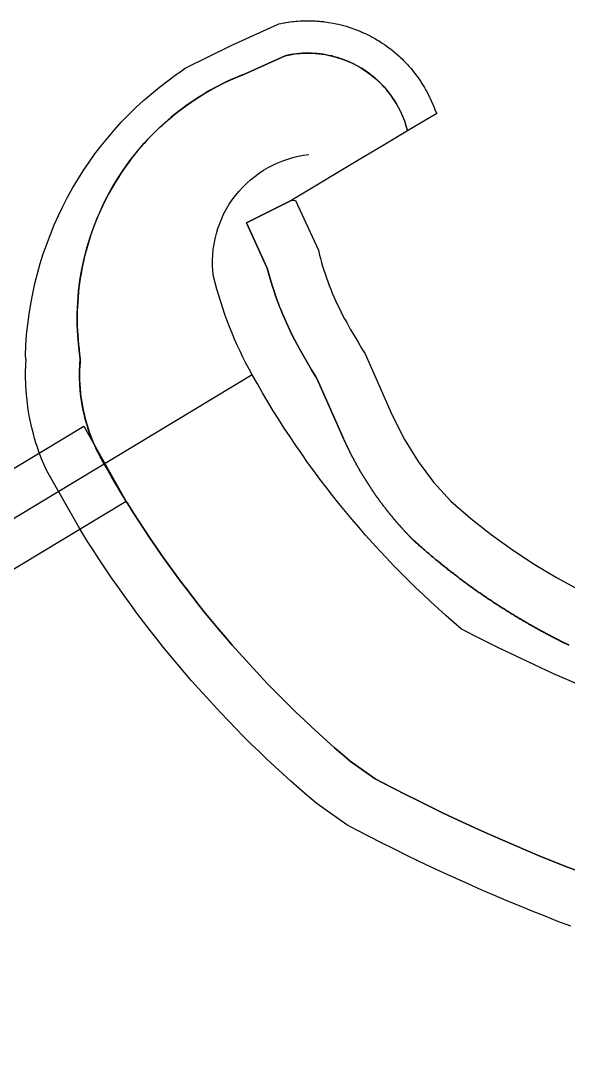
# Model space of a CAD drawing. Header units: inches. Extents: x 87993 to 113012, y 435073 to 454214.
# Drawn here: x 100528.6 to 100579.3, y 443979 to 444075.1 of the extents above; entities that cross this region are included whole.
import ezdxf

# ---------------------------------------------------------------- set-up
doc = ezdxf.new("R2010")
doc.units = ezdxf.units.IN
doc.header["$MEASUREMENT"] = 0
for name, color, linetype, true_color in [('As_waterkering_PLSA', 7, 'Continuous', 0x58e833), ('Beschermingszone_PLSA', 7, 'Continuous', 0xa8e862), ('Kernzone_PLSA', 7, 'Continuous', 0x4ce81c)]:
    doc.layers.add(name, color=color, linetype=linetype, true_color=true_color)

msp = doc.modelspace()

# ---------------------------------------------------------------- linework, layer by layer
at = {"layer": 'As_waterkering_PLSA'}
for points in [[(100550.017, 444042.362, -0.066889), (100546.427, 444051.485, -0.421456), (100555.264, 444062.756)], [(100626.499, 444001.428, -0.092712), (100569.416, 444018.835, -0.090787), (100550.017, 444042.362)]]:
    msp.add_lwpolyline(points, format="xyb", dxfattribs=at)
msp.add_lwpolyline([(100550.017, 444042.362), (100485.031, 444003.201), (100272.094, 443882.551), (100214.52, 443849.955), (100022.742, 443741.531)], dxfattribs=at)
at = {"layer": 'Beschermingszone_PLSA'}
msp.add_lwpolyline([(100579.529, 443991.325), (100578.335, 443991.782), (100577.144, 443992.248), (100575.956, 443992.722), (100574.772, 443993.205), (100573.59, 443993.695), (100572.413, 443994.194), (100571.238, 443994.701), (100570.068, 443995.216), (100568.901, 443995.74), (100567.738, 443996.271), (100566.578, 443996.811), (100565.422, 443997.358), (100564.27, 443997.914), (100563.122, 443998.478), (100561.978, 443999.049), (100560.839, 443999.629), (100559.716, 444000.209), (100558.771, 444000.726), (100556.025, 444002.656), (100555.117, 444003.429), (100554.357, 444004.088), (100553.602, 444004.755), (100552.854, 444005.429), (100552.113, 444006.111), (100551.378, 444006.799), (100550.649, 444007.494), (100549.928, 444008.197), (100549.212, 444008.906), (100548.504, 444009.622), (100547.803, 444010.344), (100547.109, 444011.073), (100546.421, 444011.809), (100545.741, 444012.552), (100545.067, 444013.3), (100544.401, 444014.055), (100543.742, 444014.817), (100543.087, 444015.588), (100542.446, 444016.359), (100541.809, 444017.139), (100541.18, 444017.924), (100540.558, 444018.716), (100539.943, 444019.514), (100539.337, 444020.318), (100538.738, 444021.127), (100538.147, 444021.942), (100537.563, 444022.763), (100536.987, 444023.589), (100536.42, 444024.421), (100535.86, 444025.258), (100535.308, 444026.101), (100534.764, 444026.948), (100534.234, 444027.792), (100534.038, 444028.108), (100531.118, 444033.281), (100530.906, 444033.657, -0.041048), (100529.741, 444036.895, -0.054688), (100529.039, 444041.421), (100529.034, 444041.528), (100529.03, 444041.626), (100529.029, 444041.667), (100529.02, 444042.002), (100529.02, 444042.014), (100529.019, 444042.089), (100529.019, 444042.12), (100529.018, 444042.266), (100529.017, 444042.469), (100529.018, 444042.568), (100529.025, 444042.915), (100529.028, 444043.023), (100529.041, 444043.37), (100529.047, 444043.478), (100529.06, 444043.696), (100529.004, 444044.142, -0.236391), (100542.969, 444070.167, -0.008847), (100543.935, 444070.822), (100543.94, 444070.81), (100548.05, 444072.84), (100552.406, 444074.827), (100552.492, 444074.852), (100552.677, 444074.891), (100552.789, 444074.913), (100553.046, 444074.961), (100553.142, 444074.977), (100553.385, 444075.014), (100553.498, 444075.03), (100553.741, 444075.06), (100553.855, 444075.073), (100554.097, 444075.096), (100554.212, 444075.106), (100554.456, 444075.122), (100554.571, 444075.128), (100554.814, 444075.137), (100554.929, 444075.14), (100555.19, 444075.143), (100555.533, 444075.137), (100555.648, 444075.134), (100555.891, 444075.122), (100556.005, 444075.115), (100556.249, 444075.096), (100556.363, 444075.086), (100556.606, 444075.06), (100556.72, 444075.047), (100556.962, 444075.014), (100557.075, 444074.997), (100557.339, 444074.954), (100557.67, 444074.891), (100557.782, 444074.868), (100558.021, 444074.815), (100558.132, 444074.788), (100558.369, 444074.728), (100558.48, 444074.698), (100558.714, 444074.631), (100558.825, 444074.598), (100559.058, 444074.525), (100559.164, 444074.49), (100559.476, 444074.38), (100559.734, 444074.282), (100559.84, 444074.24), (100560.066, 444074.147), (100560.171, 444074.102), (100560.394, 444074.002), (100560.498, 444073.954), (100560.719, 444073.848), (100560.821, 444073.796), (100561.038, 444073.685), (100561.136, 444073.631), (100561.43, 444073.467), (100561.663, 444073.33), (100561.76, 444073.27), (100561.967, 444073.139), (100562.063, 444073.077), (100562.266, 444072.94), (100562.36, 444072.875), (100562.558, 444072.733), (100562.651, 444072.665), (100562.846, 444072.517), (100562.934, 444072.448), (100563.2, 444072.232), (100563.4, 444072.061), (100563.486, 444071.985), (100563.667, 444071.821), (100563.751, 444071.743), (100563.928, 444071.574), (100564.009, 444071.493), (100564.181, 444071.319), (100564.26, 444071.236), (100564.427, 444071.057), (100564.503, 444070.973), (100564.665, 444070.788), (100564.73, 444070.713), (100564.895, 444070.513), (100564.966, 444070.424), (100565.117, 444070.231), (100565.187, 444070.14), (100565.331, 444069.943), (100565.398, 444069.85), (100565.537, 444069.649), (100565.601, 444069.554), (100565.734, 444069.349), (100565.795, 444069.253), (100565.923, 444069.043), (100565.977, 444068.952), (100566.102, 444068.733), (100566.158, 444068.633), (100566.273, 444068.417), (100566.326, 444068.315), (100566.435, 444068.097), (100566.484, 444067.993), (100566.587, 444067.771), (100566.634, 444067.667), (100566.73, 444067.442), (100566.774, 444067.336), (100566.862, 444067.113), (100566.94, 444066.904), (100567.12, 444066.571), (100564.406, 444064.952), (100564.336, 444065.215), (100564.258, 444065.477), (100564.172, 444065.736), (100564.079, 444065.993), (100563.979, 444066.247), (100563.871, 444066.498), (100563.756, 444066.745), (100563.634, 444066.99), (100563.506, 444067.231), (100563.37, 444067.468), (100563.228, 444067.701), (100563.079, 444067.929), (100562.923, 444068.154), (100562.762, 444068.374), (100562.593, 444068.589), (100562.419, 444068.799), (100562.239, 444069.004), (100562.053, 444069.204), (100561.862, 444069.399), (100561.665, 444069.588), (100561.462, 444069.771), (100561.255, 444069.948), (100561.042, 444070.119), (100560.825, 444070.285), (100560.603, 444070.444), (100560.376, 444070.596), (100560.145, 444070.742), (100559.911, 444070.881), (100559.672, 444071.013), (100559.429, 444071.139), (100559.183, 444071.257), (100558.934, 444071.369), (100558.682, 444071.473), (100558.427, 444071.57), (100558.169, 444071.659), (100557.908, 444071.742), (100557.646, 444071.816), (100557.381, 444071.883), (100557.115, 444071.943), (100556.846, 444071.995), (100556.577, 444072.039), (100556.306, 444072.075), (100556.035, 444072.104), (100555.763, 444072.125), (100555.49, 444072.138), (100555.217, 444072.143), (100554.944, 444072.14), (100554.671, 444072.13), (100554.399, 444072.111), (100554.127, 444072.085), (100553.856, 444072.051), (100553.586, 444072.01), (100553.318, 444071.96), (100553.051, 444071.903), (100549.287, 444070.207), (100548.879, 444070.045), (100548.475, 444069.875), (100548.074, 444069.698), (100547.676, 444069.514), (100547.282, 444069.323), (100546.891, 444069.125), (100546.504, 444068.92), (100546.12, 444068.708), (100545.74, 444068.489), (100545.365, 444068.263), (100544.994, 444068.03), (100544.626, 444067.791), (100544.264, 444067.545), (100543.905, 444067.292), (100543.552, 444067.034), (100543.203, 444066.768), (100542.859, 444066.497), (100542.519, 444066.219), (100542.185, 444065.935), (100541.856, 444065.646), (100541.533, 444065.35), (100541.215, 444065.049), (100540.902, 444064.742), (100540.595, 444064.429), (100540.293, 444064.111), (100539.998, 444063.787), (100539.708, 444063.458), (100539.425, 444063.124), (100539.147, 444062.785), (100538.876, 444062.441), (100538.61, 444062.092), (100538.352, 444061.738), (100538.099, 444061.38), (100537.853, 444061.017), (100537.614, 444060.65), (100537.381, 444060.278), (100537.155, 444059.903), (100536.936, 444059.523), (100536.724, 444059.139), (100536.519, 444058.752), (100536.321, 444058.361), (100536.13, 444057.967), (100535.946, 444057.569), (100535.769, 444057.168), (100535.6, 444056.764), (100535.438, 444056.356), (100535.283, 444055.946), (100535.136, 444055.533), (100534.996, 444055.118), (100534.864, 444054.7), (100534.739, 444054.28), (100534.622, 444053.858), (100534.513, 444053.433), (100534.411, 444053.007), (100534.317, 444052.579), (100534.231, 444052.149), (100534.153, 444051.718), (100534.082, 444051.285), (100534.019, 444050.851), (100533.964, 444050.417), (100533.917, 444049.981), (100533.878, 444049.544), (100533.847, 444049.107), (100533.823, 444048.67), (100533.808, 444048.231), (100533.8, 444047.793), (100533.8, 444047.355), (100533.809, 444046.917), (100533.825, 444046.479), (100533.849, 444046.041), (100533.881, 444045.604), (100533.921, 444045.168), (100533.968, 444044.732), (100534.024, 444044.297), (100534.088, 444043.863), (100534.059, 444043.518), (100534.038, 444043.171), (100534.024, 444042.825), (100534.018, 444042.537), (100534.018, 444042.493), (100534.017, 444042.463), (100534.019, 444042.14), (100534.019, 444042.121), (100534.026, 444041.82, 0.025933), (100534.168, 444040.168, 0.065862), (100535.284, 444036.122), (100535.374, 444035.913), (100536.374, 444034.141), (100538.341, 444030.656), (100538.475, 444030.44), (100538.986, 444029.628), (100539.504, 444028.82), (100540.029, 444028.018), (100540.562, 444027.22), (100541.103, 444026.428), (100541.652, 444025.641), (100542.208, 444024.859), (100542.771, 444024.083), (100543.342, 444023.312), (100543.92, 444022.546), (100544.505, 444021.786), (100545.098, 444021.031), (100545.697, 444020.282), (100546.304, 444019.539), (100546.915, 444018.806), (100547.539, 444018.071), (100548.166, 444017.345), (100548.801, 444016.626), (100549.442, 444015.913), (100550.091, 444015.205), (100550.746, 444014.504), (100551.407, 444013.81), (100552.076, 444013.121), (100552.75, 444012.439), (100553.431, 444011.764), (100554.119, 444011.095), (100554.813, 444010.433), (100555.513, 444009.777), (100556.22, 444009.128), (100556.932, 444008.485), (100557.651, 444007.85), (100558.376, 444007.221), (100559.09, 444006.614), (100561.416, 444004.979), (100562.065, 444004.624), (100563.12, 444004.078), (100564.229, 444003.514), (100565.342, 444002.958), (100566.459, 444002.41), (100567.579, 444001.869), (100568.703, 444001.337), (100569.831, 444000.812), (100570.963, 444000.295), (100572.098, 443999.786), (100573.237, 443999.284), (100574.379, 443998.791), (100575.524, 443998.306), (100576.673, 443997.829), (100577.826, 443997.36), (100578.981, 443996.898), (100580.14, 443996.446)], format="xyb", dxfattribs=at)
msp.add_lwpolyline([(100579.337, 444017.36), (100579.242, 444017.406), (100579.148, 444017.452), (100579.054, 444017.498), (100578.96, 444017.544), (100578.865, 444017.591), (100578.771, 444017.637), (100578.677, 444017.684), (100578.584, 444017.731), (100578.49, 444017.778), (100578.396, 444017.825), (100578.303, 444017.873), (100578.209, 444017.921), (100578.116, 444017.968), (100578.022, 444018.016), (100577.929, 444018.064), (100577.836, 444018.113), (100577.743, 444018.161), (100577.65, 444018.21), (100577.557, 444018.258), (100577.464, 444018.307), (100577.371, 444018.356), (100577.278, 444018.405), (100577.186, 444018.455), (100577.093, 444018.504), (100577.001, 444018.554), (100576.908, 444018.604), (100576.816, 444018.654), (100576.724, 444018.704), (100576.632, 444018.754), (100576.54, 444018.805), (100576.448, 444018.855), (100576.356, 444018.906), (100576.264, 444018.957), (100576.172, 444019.008), (100576.081, 444019.059), (100575.989, 444019.111), (100575.898, 444019.162), (100575.807, 444019.214), (100575.715, 444019.266), (100575.624, 444019.318), (100575.533, 444019.37), (100575.442, 444019.423), (100575.351, 444019.475), (100575.261, 444019.528), (100575.17, 444019.581), (100575.079, 444019.634), (100574.989, 444019.687), (100574.898, 444019.74), (100574.808, 444019.794), (100574.718, 444019.847), (100574.628, 444019.901), (100574.538, 444019.955), (100574.448, 444020.009), (100574.358, 444020.063), (100574.268, 444020.117), (100574.178, 444020.172), (100574.089, 444020.227), (100573.999, 444020.282), (100573.91, 444020.337), (100573.821, 444020.392), (100573.731, 444020.447), (100573.642, 444020.502), (100573.553, 444020.558), (100573.464, 444020.614), (100573.376, 444020.67), (100573.287, 444020.726), (100573.198, 444020.782), (100573.11, 444020.838), (100573.021, 444020.895), (100572.933, 444020.952), (100572.845, 444021.008), (100572.757, 444021.065), (100572.669, 444021.122), (100572.581, 444021.18), (100572.493, 444021.237), (100572.405, 444021.295), (100572.317, 444021.352), (100572.23, 444021.41), (100572.142, 444021.468), (100572.055, 444021.527), (100571.968, 444021.585), (100571.881, 444021.643), (100571.794, 444021.702), (100571.707, 444021.761), (100571.62, 444021.82), (100571.533, 444021.879), (100571.446, 444021.938), (100571.36, 444021.997), (100571.273, 444022.057), (100571.187, 444022.117), (100571.101, 444022.176), (100571.015, 444022.236), (100570.929, 444022.297), (100570.843, 444022.357), (100570.757, 444022.417), (100570.671, 444022.478), (100570.586, 444022.538), (100570.5, 444022.599), (100570.415, 444022.66), (100570.329, 444022.721), (100570.244, 444022.783), (100570.159, 444022.844), (100570.074, 444022.906), (100569.989, 444022.968), (100569.904, 444023.029), (100569.82, 444023.091), (100569.735, 444023.154), (100569.651, 444023.216), (100569.566, 444023.278), (100569.482, 444023.341), (100569.398, 444023.404), (100569.314, 444023.467), (100569.23, 444023.53), (100569.146, 444023.593), (100569.063, 444023.656), (100568.979, 444023.72), (100568.896, 444023.783), (100568.812, 444023.847), (100568.729, 444023.911), (100568.646, 444023.975), (100568.563, 444024.039), (100568.48, 444024.103), (100568.397, 444024.168), (100568.314, 444024.233), (100568.232, 444024.297), (100568.149, 444024.362), (100568.067, 444024.427), (100567.985, 444024.492), (100567.902, 444024.558), (100567.82, 444024.623), (100567.739, 444024.689), (100567.657, 444024.754), (100567.575, 444024.82), (100567.493, 444024.886), (100567.412, 444024.953), (100567.331, 444025.019), (100567.249, 444025.085), (100567.168, 444025.152), (100567.087, 444025.219), (100567.006, 444025.285), (100566.926, 444025.352), (100566.845, 444025.42), (100566.764, 444025.487), (100566.684, 444025.554), (100566.604, 444025.622), (100566.523, 444025.69), (100566.443, 444025.757), (100566.363, 444025.825), (100566.283, 444025.893), (100566.204, 444025.962), (100566.124, 444026.03), (100566.045, 444026.099), (100565.965, 444026.167), (100565.886, 444026.236), (100565.807, 444026.305), (100565.728, 444026.374), (100565.649, 444026.443), (100565.57, 444026.512), (100565.491, 444026.582), (100565.413, 444026.652), (100565.334, 444026.721), (100565.256, 444026.791), (100565.178, 444026.861), (100565.1, 444026.931), (100565.1, 444026.931), (100565.099, 444026.932), (100565.098, 444026.933), (100565.096, 444026.934), (100565.095, 444026.935), (100565.094, 444026.936), (100565.093, 444026.937), (100565.092, 444026.938), (100565.091, 444026.939), (100565.09, 444026.94), (100565.089, 444026.941), (100565.088, 444026.942), (100565.087, 444026.943), (100565.085, 444026.944), (100565.084, 444026.945), (100565.083, 444026.946), (100565.082, 444026.947), (100565.081, 444026.948), (100565.08, 444026.949), (100565.079, 444026.95), (100565.078, 444026.951), (100565.077, 444026.952), (100565.076, 444026.953), (100565.074, 444026.954), (100565.073, 444026.955), (100565.072, 444026.956), (100565.071, 444026.957), (100565.07, 444026.958), (100565.069, 444026.959), (100565.068, 444026.96), (100565.067, 444026.961), (100565.066, 444026.962), (100565.065, 444026.963), (100565.063, 444026.964), (100565.062, 444026.965), (100565.061, 444026.966), (100565.06, 444026.967), (100565.059, 444026.968), (100565.058, 444026.969), (100565.057, 444026.97), (100565.056, 444026.971), (100565.055, 444026.972), (100565.054, 444026.973), (100565.052, 444026.974), (100565.051, 444026.975), (100565.05, 444026.976), (100565.049, 444026.977), (100565.048, 444026.978), (100565.047, 444026.979), (100565.046, 444026.98), (100565.045, 444026.981), (100565.044, 444026.982), (100565.043, 444026.983), (100565.041, 444026.984), (100565.04, 444026.985), (100565.039, 444026.986), (100565.038, 444026.987), (100565.037, 444026.988), (100565.036, 444026.989), (100565.035, 444026.99), (100565.034, 444026.991), (100565.033, 444026.992), (100565.032, 444026.993), (100565.03, 444026.994), (100565.029, 444026.995), (100565.028, 444026.996), (100565.027, 444026.997), (100565.026, 444026.998), (100565.025, 444026.999), (100565.024, 444027), (100565.023, 444027.001), (100565.022, 444027.002), (100565.021, 444027.003), (100565.019, 444027.004), (100565.018, 444027.005), (100565.017, 444027.006), (100565.016, 444027.007), (100565.015, 444027.008), (100565.014, 444027.009), (100565.013, 444027.01), (100565.012, 444027.011), (100565.011, 444027.012), (100565.01, 444027.013), (100565.008, 444027.014), (100565.007, 444027.015), (100565.006, 444027.016), (100565.005, 444027.017), (100565.004, 444027.018), (100565.003, 444027.019), (100565.002, 444027.02), (100565.001, 444027.021), (100565, 444027.022), (100564.999, 444027.023), (100564.997, 444027.024), (100564.996, 444027.025), (100564.995, 444027.026), (100564.994, 444027.027), (100564.993, 444027.028), (100564.992, 444027.029), (100564.991, 444027.03), (100564.99, 444027.031), (100564.989, 444027.032), (100564.988, 444027.033), (100564.986, 444027.033), (100564.985, 444027.034), (100564.984, 444027.035), (100564.983, 444027.036), (100564.982, 444027.037), (100564.981, 444027.038), (100564.98, 444027.039), (100564.979, 444027.04), (100564.978, 444027.041), (100564.977, 444027.042), (100564.975, 444027.043), (100564.974, 444027.044), (100564.973, 444027.045), (100564.972, 444027.046), (100564.971, 444027.047), (100564.97, 444027.048), (100564.969, 444027.049), (100564.968, 444027.05), (100564.967, 444027.051), (100564.966, 444027.052), (100564.965, 444027.053), (100564.963, 444027.054), (100564.962, 444027.055), (100564.961, 444027.056), (100564.96, 444027.057), (100564.959, 444027.058), (100564.958, 444027.059), (100564.957, 444027.06), (100564.956, 444027.061), (100564.955, 444027.062), (100564.954, 444027.063), (100564.952, 444027.064), (100564.951, 444027.065), (100564.95, 444027.066), (100564.949, 444027.067), (100564.948, 444027.068), (100564.947, 444027.069), (100564.946, 444027.07), (100564.945, 444027.071), (100564.944, 444027.072), (100564.943, 444027.073), (100564.941, 444027.074), (100564.94, 444027.075), (100564.939, 444027.076), (100564.938, 444027.077), (100564.937, 444027.078), (100564.936, 444027.079), (100564.935, 444027.08), (100564.934, 444027.081), (100564.933, 444027.082), (100564.932, 444027.083), (100564.93, 444027.084), (100564.929, 444027.085), (100564.928, 444027.086), (100564.927, 444027.087), (100564.926, 444027.088), (100564.925, 444027.089), (100564.924, 444027.09), (100564.923, 444027.091), (100564.922, 444027.092), (100564.921, 444027.093), (100564.92, 444027.094), (100564.918, 444027.095), (100564.917, 444027.096), (100564.916, 444027.097), (100564.915, 444027.098), (100564.914, 444027.099), (100564.913, 444027.1), (100564.912, 444027.101), (100564.911, 444027.102), (100564.91, 444027.103), (100564.909, 444027.104), (100564.907, 444027.105), (100564.906, 444027.106), (100564.905, 444027.107), (100564.904, 444027.108), (100564.903, 444027.109), (100564.902, 444027.11), (100564.901, 444027.111), (100564.9, 444027.112), (100564.899, 444027.113), (100564.898, 444027.114), (100564.896, 444027.115), (100564.895, 444027.116), (100564.894, 444027.117), (100564.893, 444027.118), (100564.892, 444027.119), (100564.891, 444027.12), (100564.89, 444027.121), (100564.889, 444027.122), (100564.888, 444027.123), (100564.887, 444027.124), (100564.886, 444027.125), (100564.884, 444027.126), (100564.883, 444027.127), (100564.882, 444027.128), (100564.881, 444027.129), (100564.88, 444027.13), (100564.88, 444027.13), (100564.84, 444027.171), (100564.8, 444027.211), (100564.76, 444027.252), (100564.72, 444027.293), (100564.68, 444027.333), (100564.64, 444027.374), (100564.6, 444027.415), (100564.561, 444027.456), (100564.521, 444027.497), (100564.482, 444027.539), (100564.442, 444027.58), (100564.403, 444027.621), (100564.364, 444027.662), (100564.324, 444027.704), (100564.285, 444027.745), (100564.246, 444027.787), (100564.207, 444027.829), (100564.168, 444027.871), (100564.13, 444027.912), (100564.091, 444027.954), (100564.052, 444027.996), (100564.013, 444028.038), (100563.975, 444028.08), (100563.937, 444028.122), (100563.898, 444028.165), (100563.86, 444028.207), (100563.822, 444028.249), (100563.783, 444028.292), (100563.745, 444028.334), (100563.707, 444028.377), (100563.67, 444028.42), (100563.632, 444028.462), (100563.594, 444028.505), (100563.556, 444028.548), (100563.519, 444028.591), (100563.481, 444028.634), (100563.444, 444028.677), (100563.406, 444028.72), (100563.369, 444028.763), (100563.332, 444028.806), (100563.295, 444028.85), (100563.258, 444028.893), (100563.221, 444028.937), (100563.184, 444028.98), (100563.147, 444029.024), (100563.11, 444029.067), (100563.073, 444029.111), (100563.037, 444029.155), (100563, 444029.199), (100562.964, 444029.243), (100562.928, 444029.287), (100562.891, 444029.331), (100562.855, 444029.375), (100562.819, 444029.419), (100562.783, 444029.463), (100562.747, 444029.507), (100562.711, 444029.552), (100562.675, 444029.596), (100562.64, 444029.641), (100562.604, 444029.685), (100562.569, 444029.73), (100562.533, 444029.775), (100562.498, 444029.819), (100562.462, 444029.864), (100562.427, 444029.909), (100562.392, 444029.954), (100562.357, 444029.999), (100562.322, 444030.044), (100562.287, 444030.089), (100562.252, 444030.135), (100562.218, 444030.18), (100562.183, 444030.225), (100562.148, 444030.271), (100562.114, 444030.316), (100562.079, 444030.362), (100562.045, 444030.407), (100562.011, 444030.453), (100561.977, 444030.499), (100561.943, 444030.544), (100561.909, 444030.59), (100561.875, 444030.636), (100561.841, 444030.682), (100561.807, 444030.728), (100561.773, 444030.774), (100561.74, 444030.82), (100561.706, 444030.866), (100561.673, 444030.913), (100561.64, 444030.959), (100561.606, 444031.005), (100561.573, 444031.052), (100561.54, 444031.098), (100561.507, 444031.145), (100561.474, 444031.191), (100561.441, 444031.238), (100561.409, 444031.285), (100561.376, 444031.332), (100561.343, 444031.378), (100561.311, 444031.425), (100561.279, 444031.472), (100561.246, 444031.519), (100561.214, 444031.566), (100561.182, 444031.614), (100561.15, 444031.661), (100561.118, 444031.708), (100561.086, 444031.755), (100561.054, 444031.803), (100561.022, 444031.85), (100560.991, 444031.898), (100560.959, 444031.945), (100560.928, 444031.993), (100560.896, 444032.04), (100560.865, 444032.088), (100560.834, 444032.136), (100560.803, 444032.184), (100560.772, 444032.232), (100560.741, 444032.28), (100560.71, 444032.328), (100560.679, 444032.376), (100560.648, 444032.424), (100560.618, 444032.472), (100560.587, 444032.52), (100560.557, 444032.568), (100560.527, 444032.617), (100560.496, 444032.665), (100560.466, 444032.714), (100560.436, 444032.762), (100560.406, 444032.811), (100560.376, 444032.859), (100560.346, 444032.908), (100560.317, 444032.957), (100560.287, 444033.005), (100560.258, 444033.054), (100560.228, 444033.103), (100560.199, 444033.152), (100560.169, 444033.201), (100560.14, 444033.25), (100560.111, 444033.299), (100560.082, 444033.348), (100560.053, 444033.397), (100560.024, 444033.447), (100559.996, 444033.496), (100559.967, 444033.545), (100559.938, 444033.595), (100559.91, 444033.644), (100559.881, 444033.693), (100559.853, 444033.743), (100559.825, 444033.793), (100559.797, 444033.842), (100559.769, 444033.892), (100559.741, 444033.942), (100559.713, 444033.992), (100559.685, 444034.041), (100559.658, 444034.091), (100559.63, 444034.141), (100559.602, 444034.191), (100559.575, 444034.241), (100559.548, 444034.291), (100559.521, 444034.342), (100559.493, 444034.392), (100559.466, 444034.442), (100559.439, 444034.492), (100559.413, 444034.543), (100559.386, 444034.593), (100559.359, 444034.643), (100559.332, 444034.694), (100559.306, 444034.744), (100559.28, 444034.795), (100559.253, 444034.846), (100559.227, 444034.896), (100559.201, 444034.947), (100559.175, 444034.998), (100559.149, 444035.049), (100559.123, 444035.1), (100559.097, 444035.15), (100559.072, 444035.201), (100559.046, 444035.252), (100559.021, 444035.303), (100558.995, 444035.355), (100558.97, 444035.406), (100558.945, 444035.457), (100558.92, 444035.508), (100558.895, 444035.559), (100558.87, 444035.611), (100558.845, 444035.662), (100558.82, 444035.714), (100558.795, 444035.765), (100558.771, 444035.816), (100558.746, 444035.868), (100558.722, 444035.92), (100558.698, 444035.971), (100558.673, 444036.023), (100558.649, 444036.075), (100558.625, 444036.126), (100558.601, 444036.178), (100558.578, 444036.23), (100558.554, 444036.282), (100558.53, 444036.334), (100558.507, 444036.386), (100558.483, 444036.438), (100558.46, 444036.49), (100558.46, 444036.49), (100556.036, 444041.972), (100555.91, 444042.177), (100555.521, 444042.823), (100555.132, 444043.485), (100554.758, 444044.134), (100554.402, 444044.766), (100554.36, 444044.84), (100554.168, 444045.192), (100553.957, 444045.59), (100553.756, 444045.982), (100553.557, 444046.385), (100553.365, 444046.786), (100553.177, 444047.195), (100552.997, 444047.603), (100552.821, 444048.015), (100552.653, 444048.426), (100552.489, 444048.842), (100552.329, 444049.266), (100552.18, 444049.678), (100552.033, 444050.104), (100551.891, 444050.534), (100551.758, 444050.958), (100551.631, 444051.382), (100551.508, 444051.816), (100551.393, 444052.244), (100551.382, 444052.289), (100549.48, 444056.43), (100551.288, 444057.343), (100553.68, 444058.55), (100554.023, 444058.517), (100556.139, 444053.913), (100556.244, 444053.457), (100556.327, 444053.148), (100556.432, 444052.78), (100556.538, 444052.424), (100556.65, 444052.067), (100556.77, 444051.704), (100556.894, 444051.344), (100557.019, 444050.999), (100557.155, 444050.639), (100557.293, 444050.289), (100557.434, 444049.943), (100557.583, 444049.595), (100557.735, 444049.252), (100557.893, 444048.908), (100558.054, 444048.57), (100558.223, 444048.229), (100558.391, 444047.9), (100558.571, 444047.561), (100558.768, 444047.202), (100559.102, 444046.61), (100559.452, 444046.001), (100559.817, 444045.381), (100560.182, 444044.775), (100560.473, 444044.302), (100562.983, 444038.625), (100564.107, 444036.389), (100565.374, 444034.35), (100566.819, 444032.434), (100568.417, 444030.673), (100570.27, 444029.076), (100572.161, 444027.584), (100574.113, 444026.174), (100576.125, 444024.848), (100578.192, 444023.611), (100580.31, 444022.464)], dxfattribs=at)
at = {"layer": 'Kernzone_PLSA'}
msp.add_lwpolyline([(100580.14, 443996.446), (100578.981, 443996.898), (100577.826, 443997.36), (100576.673, 443997.829), (100575.524, 443998.306), (100574.379, 443998.791), (100573.237, 443999.284), (100572.098, 443999.786), (100570.963, 444000.295), (100569.831, 444000.812), (100568.703, 444001.337), (100567.579, 444001.869), (100566.459, 444002.41), (100565.342, 444002.958), (100564.229, 444003.514), (100563.12, 444004.078), (100562.065, 444004.624), (100561.416, 444004.979), (100559.09, 444006.614), (100558.376, 444007.221), (100557.651, 444007.85), (100556.932, 444008.485), (100556.22, 444009.128), (100555.513, 444009.777), (100554.813, 444010.433), (100554.119, 444011.095), (100553.431, 444011.764), (100552.75, 444012.439), (100552.076, 444013.121), (100551.407, 444013.81), (100550.746, 444014.504), (100550.091, 444015.205), (100549.442, 444015.913), (100548.801, 444016.626), (100548.166, 444017.345), (100547.539, 444018.071), (100546.915, 444018.806), (100546.304, 444019.539), (100545.697, 444020.282), (100545.098, 444021.031), (100544.505, 444021.786), (100543.92, 444022.546), (100543.342, 444023.312), (100542.771, 444024.083), (100542.208, 444024.859), (100541.652, 444025.641), (100541.103, 444026.428), (100540.562, 444027.22), (100540.029, 444028.018), (100539.504, 444028.82), (100538.986, 444029.628), (100538.475, 444030.44), (100537.973, 444031.257), (100537.478, 444032.079), (100536.981, 444032.924), (100536.5, 444033.759), (100536.078, 444034.506, -0.018677), (100535.531, 444035.568, -0.059773), (100534.335, 444039.188, -0.073557), (100534.088, 444043.863, -0.352425), (100549.287, 444070.207), (100553.051, 444071.903, -0.407593), (100564.406, 444064.952), (100562.142, 444063.6), (100560.256, 444062.475), (100553.68, 444058.55), (100551.288, 444057.343), (100549.48, 444056.43), (100551.382, 444052.289), (100551.393, 444052.244), (100551.508, 444051.816), (100551.631, 444051.382), (100551.758, 444050.958), (100551.891, 444050.534), (100552.033, 444050.104), (100552.18, 444049.678), (100552.329, 444049.266), (100552.489, 444048.842), (100552.555, 444048.675), (100552.653, 444048.426), (100552.821, 444048.015), (100552.997, 444047.603), (100553.177, 444047.195), (100553.365, 444046.786), (100553.557, 444046.385), (100553.646, 444046.205), (100553.756, 444045.982), (100553.957, 444045.59), (100554.168, 444045.192), (100554.36, 444044.84), (100554.402, 444044.766), (100554.758, 444044.134), (100555.132, 444043.485), (100555.521, 444042.823), (100555.91, 444042.177), (100556.036, 444041.972), (100558.46, 444036.49), (100558.483, 444036.438), (100558.507, 444036.386), (100558.53, 444036.334), (100558.554, 444036.282), (100558.578, 444036.23), (100558.601, 444036.178), (100558.625, 444036.126), (100558.649, 444036.075), (100558.673, 444036.023), (100558.698, 444035.971), (100558.722, 444035.92), (100558.746, 444035.868), (100558.771, 444035.816), (100558.795, 444035.765), (100558.82, 444035.714), (100558.845, 444035.662), (100558.87, 444035.611), (100558.895, 444035.559), (100558.92, 444035.508), (100558.945, 444035.457), (100558.97, 444035.406), (100558.995, 444035.355), (100559.021, 444035.303), (100559.046, 444035.252), (100559.072, 444035.201), (100559.097, 444035.15), (100559.123, 444035.1), (100559.149, 444035.049), (100559.175, 444034.998), (100559.201, 444034.947), (100559.227, 444034.896), (100559.253, 444034.846), (100559.28, 444034.795), (100559.306, 444034.744), (100559.332, 444034.694), (100559.359, 444034.643), (100559.386, 444034.593), (100559.413, 444034.543), (100559.439, 444034.492), (100559.466, 444034.442), (100559.493, 444034.392), (100559.521, 444034.342), (100559.548, 444034.291), (100559.575, 444034.241), (100559.602, 444034.191), (100559.63, 444034.141), (100559.658, 444034.091), (100559.685, 444034.041), (100559.713, 444033.992), (100559.741, 444033.942), (100559.769, 444033.892), (100559.797, 444033.842), (100559.825, 444033.793), (100559.853, 444033.743), (100559.881, 444033.693), (100559.91, 444033.644), (100559.938, 444033.595), (100559.967, 444033.545), (100559.996, 444033.496), (100560.024, 444033.447), (100560.053, 444033.397), (100560.082, 444033.348), (100560.111, 444033.299), (100560.14, 444033.25), (100560.169, 444033.201), (100560.199, 444033.152), (100560.228, 444033.103), (100560.258, 444033.054), (100560.287, 444033.005), (100560.317, 444032.957), (100560.346, 444032.908), (100560.376, 444032.859), (100560.406, 444032.811), (100560.436, 444032.762), (100560.466, 444032.714), (100560.496, 444032.665), (100560.527, 444032.617), (100560.557, 444032.568), (100560.587, 444032.52), (100560.618, 444032.472), (100560.648, 444032.424), (100560.679, 444032.376), (100560.71, 444032.328), (100560.741, 444032.28), (100560.772, 444032.232), (100560.803, 444032.184), (100560.834, 444032.136), (100560.865, 444032.088), (100560.896, 444032.04), (100560.928, 444031.993), (100560.959, 444031.945), (100560.991, 444031.898), (100561.022, 444031.85), (100561.054, 444031.803), (100561.086, 444031.755), (100561.118, 444031.708), (100561.15, 444031.661), (100561.182, 444031.614), (100561.214, 444031.566), (100561.246, 444031.519), (100561.279, 444031.472), (100561.311, 444031.425), (100561.343, 444031.378), (100561.376, 444031.332), (100561.409, 444031.285), (100561.441, 444031.238), (100561.474, 444031.191), (100561.507, 444031.145), (100561.54, 444031.098), (100561.573, 444031.052), (100561.606, 444031.005), (100561.64, 444030.959), (100561.673, 444030.913), (100561.706, 444030.866), (100561.74, 444030.82), (100561.773, 444030.774), (100561.807, 444030.728), (100561.841, 444030.682), (100561.875, 444030.636), (100561.909, 444030.59), (100561.943, 444030.544), (100561.977, 444030.499), (100562.011, 444030.453), (100562.045, 444030.407), (100562.079, 444030.362), (100562.114, 444030.316), (100562.148, 444030.271), (100562.183, 444030.225), (100562.218, 444030.18), (100562.252, 444030.135), (100562.287, 444030.089), (100562.322, 444030.044), (100562.357, 444029.999), (100562.392, 444029.954), (100562.427, 444029.909), (100562.462, 444029.864), (100562.498, 444029.819), (100562.533, 444029.775), (100562.569, 444029.73), (100562.604, 444029.685), (100562.64, 444029.641), (100562.675, 444029.596), (100562.711, 444029.552), (100562.747, 444029.507), (100562.783, 444029.463), (100562.819, 444029.419), (100562.855, 444029.375), (100562.891, 444029.331), (100562.928, 444029.287), (100562.964, 444029.243), (100563, 444029.199), (100563.037, 444029.155), (100563.073, 444029.111), (100563.11, 444029.067), (100563.147, 444029.024), (100563.184, 444028.98), (100563.221, 444028.937), (100563.258, 444028.893), (100563.295, 444028.85), (100563.332, 444028.806), (100563.369, 444028.763), (100563.406, 444028.72), (100563.444, 444028.677), (100563.481, 444028.634), (100563.519, 444028.591), (100563.556, 444028.548), (100563.594, 444028.505), (100563.632, 444028.462), (100563.67, 444028.42), (100563.707, 444028.377), (100563.745, 444028.334), (100563.783, 444028.292), (100563.822, 444028.249), (100563.86, 444028.207), (100563.898, 444028.165), (100563.937, 444028.122), (100563.975, 444028.08), (100564.013, 444028.038), (100564.052, 444027.996), (100564.091, 444027.954), (100564.13, 444027.912), (100564.168, 444027.871), (100564.207, 444027.829), (100564.246, 444027.787), (100564.285, 444027.745), (100564.324, 444027.704), (100564.364, 444027.662), (100564.403, 444027.621), (100564.442, 444027.58), (100564.482, 444027.539), (100564.521, 444027.497), (100564.561, 444027.456), (100564.6, 444027.415), (100564.64, 444027.374), (100564.68, 444027.333), (100564.72, 444027.293), (100564.76, 444027.252), (100564.8, 444027.211), (100564.84, 444027.171), (100564.88, 444027.13), (100564.88, 444027.13), (100564.881, 444027.129), (100564.882, 444027.128), (100564.883, 444027.127), (100564.884, 444027.126), (100564.886, 444027.125), (100564.887, 444027.124), (100564.888, 444027.123), (100564.889, 444027.122), (100564.89, 444027.121), (100564.891, 444027.12), (100564.892, 444027.119), (100564.893, 444027.118), (100564.894, 444027.117), (100564.895, 444027.116), (100564.896, 444027.115), (100564.898, 444027.114), (100564.899, 444027.113), (100564.9, 444027.112), (100564.901, 444027.111), (100564.902, 444027.11), (100564.903, 444027.109), (100564.904, 444027.108), (100564.905, 444027.107), (100564.906, 444027.106), (100564.907, 444027.105), (100564.909, 444027.104), (100564.91, 444027.103), (100564.911, 444027.102), (100564.912, 444027.101), (100564.913, 444027.1), (100564.914, 444027.099), (100564.915, 444027.098), (100564.916, 444027.097), (100564.917, 444027.096), (100564.918, 444027.095), (100564.92, 444027.094), (100564.921, 444027.093), (100564.922, 444027.092), (100564.923, 444027.091), (100564.924, 444027.09), (100564.925, 444027.089), (100564.926, 444027.088), (100564.927, 444027.087), (100564.928, 444027.086), (100564.929, 444027.085), (100564.93, 444027.084), (100564.932, 444027.083), (100564.933, 444027.082), (100564.934, 444027.081), (100564.935, 444027.08), (100564.936, 444027.079), (100564.937, 444027.078), (100564.938, 444027.077), (100564.939, 444027.076), (100564.94, 444027.075), (100564.941, 444027.074), (100564.943, 444027.073), (100564.944, 444027.072), (100564.945, 444027.071), (100564.946, 444027.07), (100564.947, 444027.069), (100564.948, 444027.068), (100564.949, 444027.067), (100564.95, 444027.066), (100564.951, 444027.065), (100564.952, 444027.064), (100564.954, 444027.063), (100564.955, 444027.062), (100564.956, 444027.061), (100564.957, 444027.06), (100564.958, 444027.059), (100564.959, 444027.058), (100564.96, 444027.057), (100564.961, 444027.056), (100564.962, 444027.055), (100564.963, 444027.054), (100564.965, 444027.053), (100564.966, 444027.052), (100564.967, 444027.051), (100564.968, 444027.05), (100564.969, 444027.049), (100564.97, 444027.048), (100564.971, 444027.047), (100564.972, 444027.046), (100564.973, 444027.045), (100564.974, 444027.044), (100564.975, 444027.043), (100564.977, 444027.042), (100564.978, 444027.041), (100564.979, 444027.04), (100564.98, 444027.039), (100564.981, 444027.038), (100564.982, 444027.037), (100564.983, 444027.036), (100564.984, 444027.035), (100564.985, 444027.034), (100564.986, 444027.033), (100564.988, 444027.033), (100564.989, 444027.032), (100564.99, 444027.031), (100564.991, 444027.03), (100564.992, 444027.029), (100564.993, 444027.028), (100564.994, 444027.027), (100564.995, 444027.026), (100564.996, 444027.025), (100564.997, 444027.024), (100564.999, 444027.023), (100565, 444027.022), (100565.001, 444027.021), (100565.002, 444027.02), (100565.003, 444027.019), (100565.004, 444027.018), (100565.005, 444027.017), (100565.006, 444027.016), (100565.007, 444027.015), (100565.008, 444027.014), (100565.01, 444027.013), (100565.011, 444027.012), (100565.012, 444027.011), (100565.013, 444027.01), (100565.014, 444027.009), (100565.015, 444027.008), (100565.016, 444027.007), (100565.017, 444027.006), (100565.018, 444027.005), (100565.019, 444027.004), (100565.021, 444027.003), (100565.022, 444027.002), (100565.023, 444027.001), (100565.024, 444027), (100565.025, 444026.999), (100565.026, 444026.998), (100565.027, 444026.997), (100565.028, 444026.996), (100565.029, 444026.995), (100565.03, 444026.994), (100565.032, 444026.993), (100565.033, 444026.992), (100565.034, 444026.991), (100565.035, 444026.99), (100565.036, 444026.989), (100565.037, 444026.988), (100565.038, 444026.987), (100565.039, 444026.986), (100565.04, 444026.985), (100565.041, 444026.984), (100565.043, 444026.983), (100565.044, 444026.982), (100565.045, 444026.981), (100565.046, 444026.98), (100565.047, 444026.979), (100565.048, 444026.978), (100565.049, 444026.977), (100565.05, 444026.976), (100565.051, 444026.975), (100565.052, 444026.974), (100565.054, 444026.973), (100565.055, 444026.972), (100565.056, 444026.971), (100565.057, 444026.97), (100565.058, 444026.969), (100565.059, 444026.968), (100565.06, 444026.967), (100565.061, 444026.966), (100565.062, 444026.965), (100565.063, 444026.964), (100565.065, 444026.963), (100565.066, 444026.962), (100565.067, 444026.961), (100565.068, 444026.96), (100565.069, 444026.959), (100565.07, 444026.958), (100565.071, 444026.957), (100565.072, 444026.956), (100565.073, 444026.955), (100565.074, 444026.954), (100565.076, 444026.953), (100565.077, 444026.952), (100565.078, 444026.951), (100565.079, 444026.95), (100565.08, 444026.949), (100565.081, 444026.948), (100565.082, 444026.947), (100565.083, 444026.946), (100565.084, 444026.945), (100565.085, 444026.944), (100565.087, 444026.943), (100565.088, 444026.942), (100565.089, 444026.941), (100565.09, 444026.94), (100565.091, 444026.939), (100565.092, 444026.938), (100565.093, 444026.937), (100565.094, 444026.936), (100565.095, 444026.935), (100565.096, 444026.934), (100565.098, 444026.933), (100565.099, 444026.932), (100565.1, 444026.931), (100565.1, 444026.931), (100565.178, 444026.861), (100565.256, 444026.791), (100565.334, 444026.721), (100565.413, 444026.652), (100565.491, 444026.582), (100565.57, 444026.512), (100565.649, 444026.443), (100565.728, 444026.374), (100565.807, 444026.305), (100565.886, 444026.236), (100565.965, 444026.167), (100566.045, 444026.099), (100566.124, 444026.03), (100566.204, 444025.962), (100566.283, 444025.893), (100566.363, 444025.825), (100566.443, 444025.757), (100566.523, 444025.69), (100566.604, 444025.622), (100566.684, 444025.554), (100566.764, 444025.487), (100566.845, 444025.42), (100566.926, 444025.352), (100567.006, 444025.285), (100567.087, 444025.219), (100567.168, 444025.152), (100567.249, 444025.085), (100567.331, 444025.019), (100567.412, 444024.953), (100567.493, 444024.886), (100567.575, 444024.82), (100567.657, 444024.754), (100567.739, 444024.689), (100567.82, 444024.623), (100567.902, 444024.558), (100567.985, 444024.492), (100568.067, 444024.427), (100568.149, 444024.362), (100568.232, 444024.297), (100568.314, 444024.233), (100568.397, 444024.168), (100568.48, 444024.103), (100568.563, 444024.039), (100568.646, 444023.975), (100568.729, 444023.911), (100568.812, 444023.847), (100568.896, 444023.783), (100568.979, 444023.72), (100569.063, 444023.656), (100569.146, 444023.593), (100569.23, 444023.53), (100569.314, 444023.467), (100569.398, 444023.404), (100569.482, 444023.341), (100569.566, 444023.278), (100569.651, 444023.216), (100569.735, 444023.154), (100569.82, 444023.091), (100569.904, 444023.029), (100569.989, 444022.968), (100570.074, 444022.906), (100570.159, 444022.844), (100570.244, 444022.783), (100570.329, 444022.721), (100570.415, 444022.66), (100570.5, 444022.599), (100570.586, 444022.538), (100570.671, 444022.478), (100570.757, 444022.417), (100570.843, 444022.357), (100570.929, 444022.297), (100571.015, 444022.236), (100571.101, 444022.176), (100571.187, 444022.117), (100571.273, 444022.057), (100571.36, 444021.997), (100571.446, 444021.938), (100571.533, 444021.879), (100571.62, 444021.82), (100571.707, 444021.761), (100571.794, 444021.702), (100571.881, 444021.643), (100571.968, 444021.585), (100572.055, 444021.527), (100572.142, 444021.468), (100572.23, 444021.41), (100572.317, 444021.352), (100572.405, 444021.295), (100572.493, 444021.237), (100572.581, 444021.18), (100572.669, 444021.122), (100572.757, 444021.065), (100572.845, 444021.008), (100572.933, 444020.952), (100573.021, 444020.895), (100573.11, 444020.838), (100573.198, 444020.782), (100573.287, 444020.726), (100573.376, 444020.67), (100573.464, 444020.614), (100573.553, 444020.558), (100573.642, 444020.502), (100573.731, 444020.447), (100573.821, 444020.392), (100573.91, 444020.337), (100573.999, 444020.282), (100574.089, 444020.227), (100574.178, 444020.172), (100574.268, 444020.117), (100574.358, 444020.063), (100574.448, 444020.009), (100574.538, 444019.955), (100574.628, 444019.901), (100574.718, 444019.847), (100574.808, 444019.794), (100574.898, 444019.74), (100574.989, 444019.687), (100575.079, 444019.634), (100575.17, 444019.581), (100575.261, 444019.528), (100575.351, 444019.475), (100575.442, 444019.423), (100575.533, 444019.37), (100575.624, 444019.318), (100575.715, 444019.266), (100575.807, 444019.214), (100575.898, 444019.162), (100575.989, 444019.111), (100576.081, 444019.059), (100576.172, 444019.008), (100576.264, 444018.957), (100576.356, 444018.906), (100576.448, 444018.855), (100576.54, 444018.805), (100576.632, 444018.754), (100576.724, 444018.704), (100576.816, 444018.654), (100576.908, 444018.604), (100577.001, 444018.554), (100577.093, 444018.504), (100577.186, 444018.455), (100577.278, 444018.405), (100577.371, 444018.356), (100577.464, 444018.307), (100577.557, 444018.258), (100577.65, 444018.21), (100577.743, 444018.161), (100577.836, 444018.113), (100577.929, 444018.064), (100578.022, 444018.016), (100578.116, 444017.968), (100578.209, 444017.921), (100578.303, 444017.873), (100578.396, 444017.825), (100578.49, 444017.778), (100578.584, 444017.731), (100578.677, 444017.684), (100578.771, 444017.637), (100578.865, 444017.591), (100578.96, 444017.544), (100579.054, 444017.498), (100579.148, 444017.452), (100579.242, 444017.406), (100579.337, 444017.36)], format="xyb", dxfattribs=at)
msp.add_lwpolyline([(100538.341, 444030.656), (100487.095, 443999.775), (100487.017, 443999.729), (100274.065, 443879.071), (100216.49, 443846.473), (100024.71, 443738.049), (100024.11, 443737.772), (100023.436, 443737.591, -0.841045), (100020.758, 443745.004), (100212.551, 443853.436), (100270.122, 443886.032), (100483.014, 444006.657), (100534.407, 444037.626)], format="xyb", close=True, dxfattribs=at)

doc.saveas('drawing.dxf')
